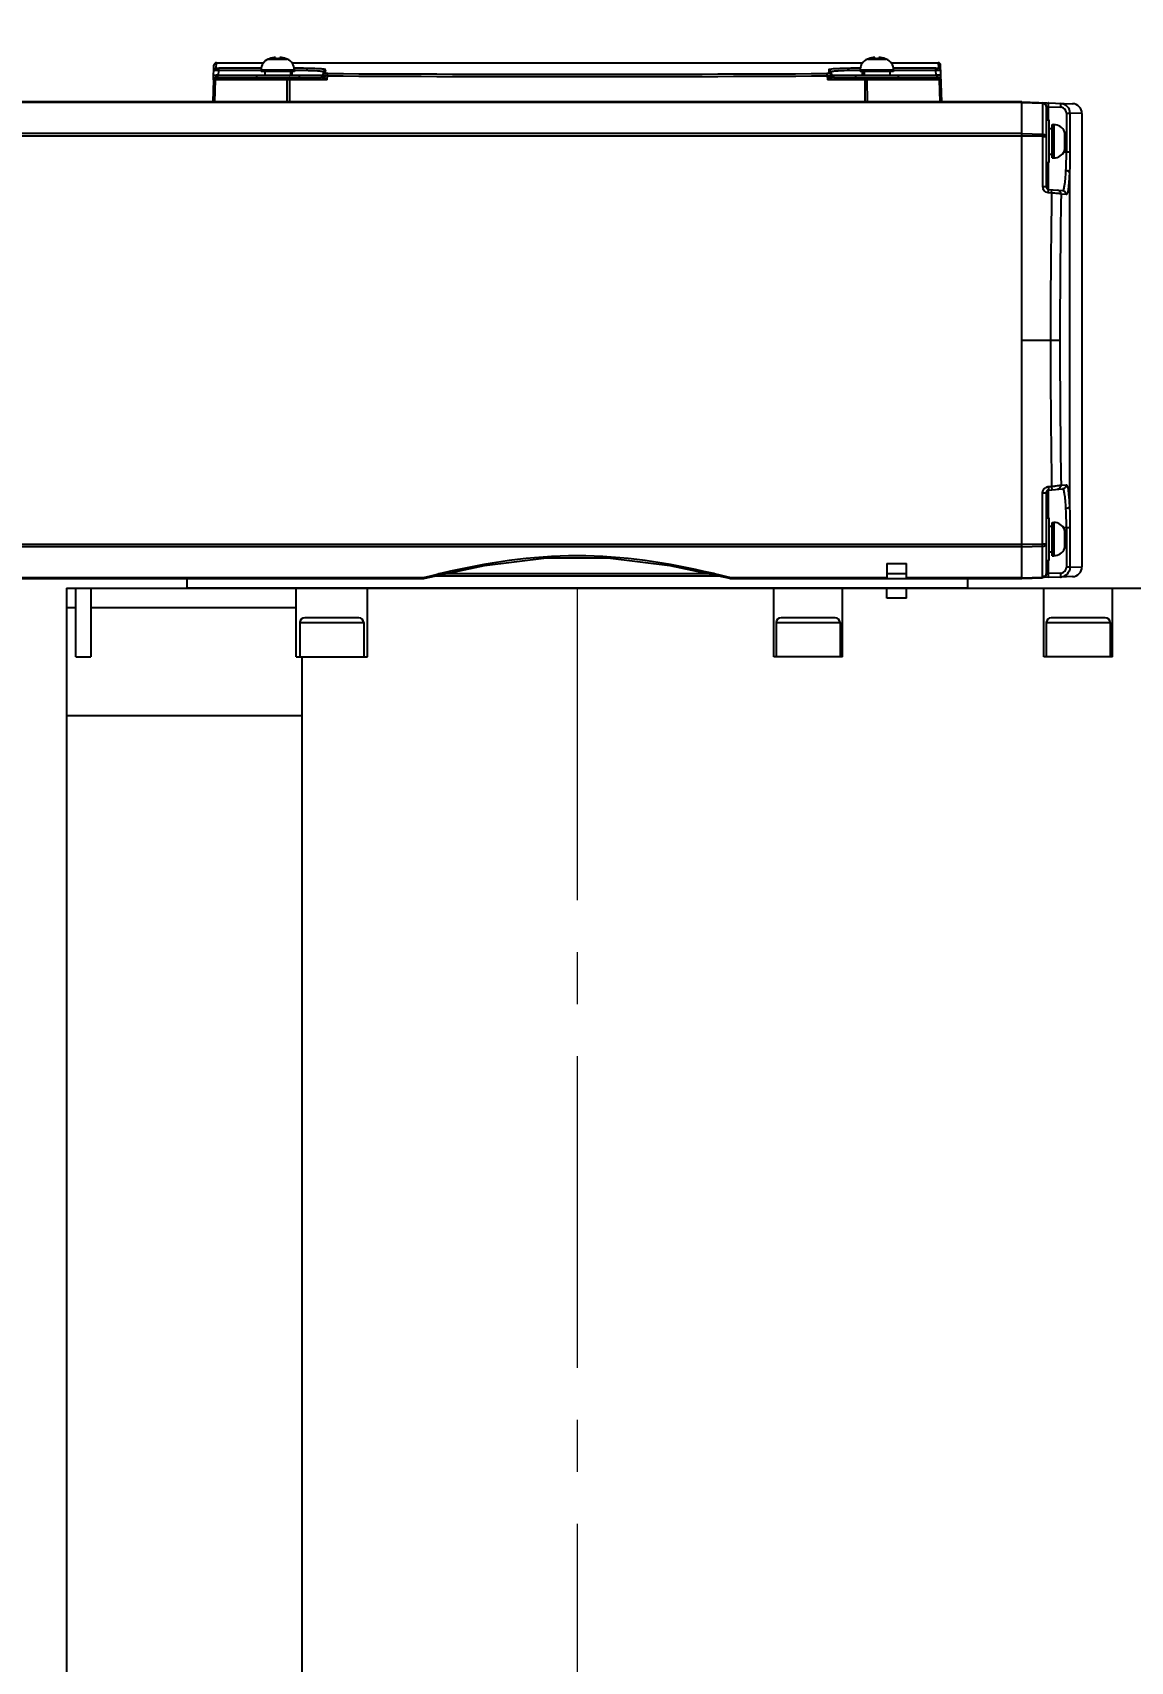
# Model space of a CAD drawing. Header units: millimetres. Extents: x 4086 to 8300, y 123 to 1549.
# Drawn here: x 6947 to 7014, y 919.9 to 1019.4 of the extents above; entities that cross this region are included whole.
import ezdxf

# ---------------------------------------------------------------- set-up
doc = ezdxf.new("R2010")
doc.units = ezdxf.units.MM
doc.linetypes.add('CENTER2', pattern=[28.575, 19.05, -3.175, 3.175, -3.175])
doc.layers.add('中心线层', color=7, linetype='CENTER2', lineweight=0)
doc.layers.add('轮廓实线层', color=7, linetype='Continuous', lineweight=30)
doc.styles.add('思源黑', font='SourceHanSansCN-Normal.ttf')
doc.dimstyles.new('尺寸标注_3_10比例', dxfattribs={"dimtxt": 7, "dimasz": 6, "dimexe": 2, "dimexo": 1.5, "dimgap": 1, "dimtad": 1, "dimdec": 1, "dimlfac": 3.333333, "dimdsep": 46, "dimtxsty": '思源黑', "dimcen": 0.09, "dimadec": 0, "dimazin": 0, "dimtp": 0.01, "dimtm": 0.01, "dimtfac": 1, "dimtdec": 1, "dimtofl": 0, "dimtmove": 0, "dimatfit": 3, "dimfxl": 0, "dimtolj": 1, "dimarcsym": 0})

# ---------------------------------------------------------------- blocks, each defined once
blk = doc.blocks.new('*D2916')
at = {"layer": 'Defpoints', "color": 0}
for p in [(6799.29, 983.688), (6778.833, 872.081), (6968.289, 872.081)]:
    blk.add_point(p, dxfattribs=at)
at = {"layer": '轮廓实线层', "color": 0, "lineweight": -2}
for p, q in [((6797.79, 983.688), (6776.833, 983.688)), ((6778.833, 977.688), (6778.833, 878.081)), ((6966.789, 872.081), (6776.833, 872.081))]:
    blk.add_line(p, q, dxfattribs=at)
at = {"layer": '轮廓实线层', "color": 0}
for points in [[(6779.833, 977.688), (6777.833, 977.688), (6778.833, 983.688)], [(6777.833, 878.081), (6779.833, 878.081), (6778.833, 872.081)]]:
    blk.add_solid(points, dxfattribs=at)
at = {"layer": '轮廓实线层', "color": 0, "insert": (6774.202, 930.49), "char_height": 7, "attachment_point": 5, "rotation": 90, "style": '思源黑'}
blk.add_mtext('\\A1;372', dxfattribs=at)
blk = doc.blocks.new('*D2922')
at = {"layer": 'Defpoints', "color": 0}
for p in [(6903.673, 1214.848), (7103.915, 1214.848), (6999.866, 872.081)]:
    blk.add_point(p, dxfattribs=at)
at = {"layer": '轮廓实线层', "color": 0, "lineweight": -2}
for p, q in [((6905.173, 1214.848), (7105.915, 1214.848)), ((7103.915, 878.081), (7103.915, 1208.848)), ((7001.366, 872.081), (7105.915, 872.081))]:
    blk.add_line(p, q, dxfattribs=at)
at = {"layer": '轮廓实线层', "color": 0}
for points in [[(7104.915, 1208.848), (7102.915, 1208.848), (7103.915, 1214.848)], [(7102.915, 878.081), (7104.915, 878.081), (7103.915, 872.081)]]:
    blk.add_solid(points, dxfattribs=at)
at = {"layer": '轮廓实线层', "color": 0, "insert": (7099.289, 1043.464), "char_height": 7, "attachment_point": 5, "rotation": 90, "style": '思源黑'}
blk.add_mtext('\\A1;\\A1;1240', dxfattribs=at)

msp = doc.modelspace()

# ---------------------------------------------------------------- linework, layer by layer
for p, q in [((6961.37, 1017.798), (6961.82, 1017.798)), ((6961.438, 1017.824), (6961.371, 1017.798)), ((6961.438, 1017.824), (6961.438, 1017.818)), ((6961.82, 1017.903), (6961.82, 1017.818)), ((6961.82, 1017.798), (6961.871, 1017.795)), ((6961.871, 1017.795), (6961.948, 1017.798)), ((6961.948, 1017.798), (6962.022, 1017.795)), ((6962.022, 1017.795), (6962.075, 1017.798)), ((6962.075, 1017.818), (6962.075, 1017.903)), ((6962.075, 1017.798), (6962.517, 1017.798)), ((6962.524, 1017.798), (6962.458, 1017.824)), ((6962.458, 1017.818), (6962.458, 1017.824)), ((6962.517, 1017.798), (6962.525, 1017.798)), ((6997.97, 1017.798), (6998.42, 1017.798)), ((6998.038, 1017.824), (6997.971, 1017.798)), ((6998.038, 1017.824), (6998.038, 1017.818)), ((6998.42, 1017.903), (6998.42, 1017.818)), ((6998.42, 1017.798), (6998.471, 1017.795)), ((6998.471, 1017.795), (6998.548, 1017.798)), ((6998.548, 1017.798), (6998.622, 1017.795)), ((6998.622, 1017.795), (6998.675, 1017.798)), ((6998.675, 1017.818), (6998.675, 1017.903)), ((6998.675, 1017.798), (6999.117, 1017.798)), ((6999.124, 1017.798), (6999.058, 1017.824)), ((6999.058, 1017.818), (6999.058, 1017.824)), ((6999.117, 1017.798), (6999.125, 1017.798)), ((6958.02, 1016.538), (6958.051, 1017.429)), ((6958.04, 1017.102), (6958.063, 1017.177)), ((6958.19, 1017.246), (6958.201, 1017.574)), ((6958.201, 1017.574), (6961.092, 1017.574)), ((6958.331, 1016.823), (6958.34, 1017.103)), ((6958.331, 1016.823), (6964.719, 1016.823)), ((6960.927, 1017.24), (6958.34, 1017.24)), ((6960.928, 1017.104), (6958.34, 1017.103)), ((6960.643, 1016.831), (6960.643, 1016.681)), ((6960.928, 1017.134), (6962.968, 1017.134)), ((6960.928, 1017.134), (6960.928, 1017.044)), ((6962.967, 1017.044), (6960.928, 1017.044)), ((6961.163, 1017.044), (6961.163, 1016.831)), ((6962.732, 1017.044), (6962.732, 1016.831)), ((6962.803, 1017.574), (6997.692, 1017.574)), ((6962.828, 1016.823), (6962.828, 1017.044)), ((6962.968, 1017.134), (6962.968, 1017.044)), ((6963.253, 1016.831), (6963.253, 1016.681)), ((6964.719, 1016.823), (6964.718, 1016.812)), ((6964.718, 1016.812), (6964.718, 1016.806)), ((6964.719, 1016.823), (6964.735, 1017.008)), ((6964.757, 1016.794), (6964.776, 1016.784)), ((6964.776, 1016.784), (6964.802, 1016.753)), ((6964.865, 1016.926), (6964.875, 1017.004)), ((6964.875, 1017.077), (6964.884, 1017.145)), ((6964.875, 1017.004), (6964.875, 1017.077)), ((6964.969, 1016.53), (6964.99, 1016.772)), ((6995.504, 1016.772), (6995.526, 1016.53)), ((6995.61, 1017.145), (6995.621, 1016.99)), ((6995.621, 1016.99), (6995.629, 1016.926)), ((6995.738, 1016.795), (6995.718, 1016.784)), ((6995.759, 1017.008), (6995.775, 1016.823)), ((6995.775, 1016.823), (7002.164, 1016.823)), ((6995.776, 1016.817), (6995.775, 1016.823)), ((6995.776, 1016.806), (6995.776, 1016.817)), ((6997.243, 1016.831), (6997.243, 1016.681)), ((6997.528, 1017.134), (6999.568, 1017.134)), ((6997.528, 1017.134), (6997.528, 1017.044)), ((6999.567, 1017.044), (6997.528, 1017.044)), ((6997.666, 1016.823), (6997.666, 1017.043)), ((6997.763, 1017.044), (6997.763, 1016.831)), ((6999.332, 1017.044), (6999.332, 1016.831)), ((6999.403, 1017.574), (7002.294, 1017.574)), ((7002.155, 1017.103), (6999.567, 1017.104)), ((7002.155, 1017.24), (6999.568, 1017.24)), ((6999.568, 1017.134), (6999.568, 1017.044)), ((6999.853, 1016.831), (6999.853, 1016.681)), ((7002.164, 1016.823), (7002.155, 1017.103)), ((7002.294, 1017.574), (7002.306, 1017.246)), ((7002.455, 1017.102), (7002.435, 1017.172)), ((7002.523, 1015.181), (7002.444, 1017.429)), ((6958.02, 1016.53), (6957.973, 1015.181)), ((6964.969, 1016.53), (6958.02, 1016.53)), ((6958.111, 1015.181), (6958.147, 1016.53)), ((6958.176, 1016.681), (6964.581, 1016.681)), ((6962.514, 1015.181), (6962.53, 1016.53)), ((6962.664, 1016.53), (6962.659, 1015.181)), ((6964.565, 1016.681), (6964.629, 1016.694)), ((6964.581, 1016.681), (6964.651, 1016.699)), ((6964.603, 1016.678), (6964.581, 1016.681)), ((6964.802, 1016.753), (6964.829, 1016.718)), ((6964.858, 1016.681), (6964.93, 1016.583)), ((6995.526, 1016.53), (6995.637, 1016.681)), ((6995.644, 1016.583), (6995.526, 1016.53)), ((7002.475, 1016.53), (6995.526, 1016.53)), ((6995.913, 1016.681), (7002.319, 1016.681)), ((6997.836, 1015.181), (6997.831, 1016.53)), ((6997.981, 1015.181), (6997.965, 1016.53)), ((7002.259, 1016.72), (7002.233, 1016.74)), ((7002.348, 1016.53), (7002.384, 1015.181)), ((7007.398, 1015.181), (6815.848, 1015.181)), ((7007.398, 1015.138), (6815.848, 1015.138)), ((7007.398, 1015.181), (7010.498, 1015.072)), ((7007.398, 986.081), (7007.398, 1015.181)), ((7007.398, 1015.138), (7008.666, 1015.1)), ((7008.666, 1015.136), (7008.666, 1010.027)), ((7009.034, 1014.884), (7008.898, 1014.896)), ((7008.898, 1014.896), (7008.898, 1009.992)), ((7009.034, 1014.884), (7009.774, 1014.858)), ((7009.034, 1014.086), (7009.034, 1014.884)), ((7008.898, 1014.086), (7009.048, 1014.086)), ((7009.048, 1014.086), (7009.048, 1011.476)), ((7009.261, 1013.801), (7009.351, 1013.801)), ((7009.261, 1011.761), (7009.261, 1013.801)), ((7009.351, 1013.801), (7009.351, 1011.761)), ((7010.125, 1014.498), (7010.344, 1014.498)), ((7010.125, 1014.498), (7010.125, 1012.124)), ((7010.344, 1014.498), (7010.344, 1012.124)), ((7011.077, 1014.473), (7010.344, 1014.498)), ((7011.077, 1014.473), (7011.077, 986.788)), ((7007.398, 1013.247), (6791.398, 1013.247)), ((7007.398, 1013.092), (6791.398, 1013.092)), ((7007.398, 1013.247), (7008.666, 1013.215)), ((7008.666, 1013.082), (7007.398, 1013.092)), ((7009.048, 1013.565), (7009.261, 1013.565)), ((7010.015, 1013.357), (7010.015, 1012.204)), ((7010.041, 1013.291), (7010.035, 1013.291)), ((7010.12, 1012.908), (7010.035, 1012.908)), ((7009.048, 1011.996), (7009.261, 1011.996)), ((7010.344, 1012.124), (7009.962, 1012.124)), ((7010.035, 1012.653), (7010.12, 1012.653)), ((7010.035, 1012.271), (7010.041, 1012.271)), ((7008.898, 1011.476), (7009.048, 1011.476)), ((7009.034, 1009.843), (7009.034, 1011.476)), ((7009.261, 1011.761), (7009.351, 1011.761)), ((7010.317, 1010.864), (7010.317, 990.457)), ((7009.034, 1009.843), (7009.895, 1009.767)), ((7009.223, 1009.619), (7009.022, 1009.637)), ((7010.113, 1009.528), (7009.799, 1009.556)), ((7007.398, 1000.631), (7009.728, 1000.631)), ((7008.666, 986.125), (7008.666, 991.295)), ((7008.898, 991.329), (7008.898, 986.365)), ((7009.022, 991.685), (7009.222, 991.702)), ((7009.034, 991.478), (7009.895, 991.554)), ((7009.034, 989.786), (7009.034, 991.478)), ((7009.798, 991.765), (7010.113, 991.793)), ((7008.898, 989.786), (7009.048, 989.786)), ((7009.048, 989.786), (7009.048, 987.176)), ((7009.048, 989.265), (7009.261, 989.265)), ((7009.261, 989.501), (7009.351, 989.501)), ((7009.261, 987.461), (7009.261, 989.501)), ((7009.351, 989.501), (7009.351, 987.461)), ((7009.921, 989.197), (7010.344, 989.197)), ((7010.015, 989.057), (7010.015, 987.904)), ((7010.041, 988.991), (7010.035, 988.991)), ((7010.125, 989.197), (7010.125, 986.763)), ((7010.344, 989.197), (7010.344, 986.763)), ((6791.398, 988.169), (7007.398, 988.169)), ((7007.398, 988.014), (6791.398, 988.014)), ((7007.398, 988.169), (7008.666, 988.179)), ((7007.398, 988.014), (7008.666, 988.047)), ((7010.12, 988.608), (7010.035, 988.608)), ((7010.035, 988.353), (7010.12, 988.353)), ((7010.035, 987.971), (7010.041, 987.971)), ((6999.148, 986.981), (7000.348, 986.981)), ((6999.148, 986.981), (6999.148, 986.081)), ((7000.348, 986.081), (7000.348, 986.981)), ((7008.898, 987.176), (7009.048, 987.176)), ((7009.034, 986.377), (7009.034, 987.176)), ((7009.048, 987.696), (7009.261, 987.696)), ((7009.261, 987.461), (7009.351, 987.461)), ((6970.884, 986.123), (6791.398, 986.123)), ((6791.398, 986.081), (6970.884, 986.081)), ((6956.398, 986.081), (6956.398, 985.481)), ((6970.884, 986.123), (6970.884, 986.085)), ((6970.956, 986.089), (6970.884, 986.081)), ((6970.956, 986.089), (6970.956, 986.089)), ((6971.596, 986.231), (6988.899, 986.231)), ((6972.313, 986.381), (6988.181, 986.381)), ((6985.891, 986.871), (6989.54, 986.089)), ((6989.539, 986.089), (6989.611, 986.081)), ((6989.54, 986.089), (6989.539, 986.089)), ((6989.611, 986.123), (6989.552, 986.137)), ((6999.148, 986.123), (6989.611, 986.123)), ((6989.611, 986.081), (6989.611, 986.123)), ((6989.611, 986.081), (7007.398, 986.081)), ((6999.148, 986.381), (7000.348, 986.381)), ((7007.398, 986.123), (7000.348, 986.123)), ((7004.098, 985.481), (7004.098, 986.081)), ((7007.398, 986.123), (7008.666, 986.161)), ((7007.398, 986.081), (7008.666, 986.125)), ((7009.762, 986.163), (7008.713, 986.126)), ((7008.898, 986.365), (7009.034, 986.377)), ((7009.774, 986.403), (7009.034, 986.377)), ((7010.498, 986.189), (7009.783, 986.164)), ((7010.344, 986.763), (7010.125, 986.763)), ((7010.344, 986.763), (7011.077, 986.788)), ((6949.041, 985.481), (7030.798, 985.481)), ((6949.048, 985.481), (6949.048, 877.781)), ((6949.622, 981.281), (6949.622, 985.481)), ((6950.531, 985.481), (6950.531, 981.281)), ((6963.073, 981.281), (6963.073, 985.481)), ((6967.423, 981.281), (6967.423, 985.481)), ((6992.248, 981.281), (6992.248, 985.481)), ((6996.448, 981.281), (6996.448, 985.481)), ((6999.148, 984.881), (6999.148, 985.481)), ((7000.348, 984.881), (7000.348, 985.481)), ((7008.748, 981.281), (7008.748, 985.481)), ((7012.948, 981.281), (7012.948, 985.481)), ((6949.622, 984.281), (6949.048, 984.281)), ((6963.073, 984.281), (6950.531, 984.281)), ((7000.348, 984.881), (6999.148, 984.881)), ((6963.298, 983.381), (6967.198, 983.381)), ((6963.298, 983.381), (6963.298, 981.281)), ((6966.898, 983.681), (6963.598, 983.681)), ((6967.198, 983.381), (6967.198, 981.281)), ((6992.398, 983.381), (6996.298, 983.381)), ((6992.398, 983.381), (6992.398, 981.281)), ((6995.998, 983.681), (6992.698, 983.681)), ((6996.298, 983.381), (6996.298, 981.281)), ((7008.898, 983.381), (7012.798, 983.381)), ((7008.898, 983.381), (7008.898, 981.281)), ((7012.498, 983.681), (7009.198, 983.681)), ((7012.798, 983.381), (7012.798, 981.281)), ((6949.622, 981.281), (6950.531, 981.281)), ((6963.073, 981.281), (6967.423, 981.281)), ((6963.448, 877.631), (6963.448, 981.281)), ((6996.448, 981.281), (6992.248, 981.281)), ((7012.948, 981.281), (7008.748, 981.281)), ((6963.448, 977.681), (6949.048, 977.681))]:
    msp.add_line(p, q)
for points in [[(6995.766, 1016.805), (6995.754, 1016.802), (6995.738, 1016.795)], [(6964.659, 1016.661), (6964.63, 1016.671), (6964.603, 1016.678)], [(6970.955, 986.089), (6974.582, 986.867), (6978.373, 987.333), (6982.104, 987.334), (6985.891, 986.871)]]:
    msp.add_lwpolyline(points)
for centre, radius, start, end in [((6961.648, 1017.134), 0.72, 112.61986, 180), ((6961.948, 1016.414), 1.495, 94.89378, 109.95213), ((6961.948, 1016.414), 1.411, 84.81427, 95.18573), ((6961.948, 1016.414), 1.495, 70.04787, 85.10622), ((6962.248, 1017.134), 0.72, 0, 67.38014), ((6998.248, 1017.134), 0.72, 112.61986, 180), ((6998.548, 1016.414), 1.495, 94.89378, 109.95213), ((6998.548, 1016.414), 1.411, 84.81427, 95.18573), ((6998.548, 1016.414), 1.495, 70.04787, 85.10622), ((6998.848, 1017.134), 0.72, 0, 67.38014), ((6958.201, 1017.424), 0.15, 90, 177.99998), ((6958.22, 1013.815), 3.01, 89.10628, 90.74056), ((6958.338, 1020.294), 3.054, 268.63693, 270.03477), ((6958.219, 1013.612), 3.213, 88.01252, 89.15349), ((6962.846, 972.494), 44.747, 89.35, 89.84161), ((6964.563, 1016.837), 0.156, 270, 342.08944), ((6980.248, 3984.811), 2968.078, 269.705466, 270.294521), ((6980.248, 4001.975), 2985.098, 269.707383, 270.292604), ((6995.356, 1021.98), 5.209, 271.84036, 272.5317), ((6995.931, 1016.837), 0.156, 185, 270), ((7002.276, 1013.612), 3.213, 90.8463, 91.98747), ((7002.275, 1013.817), 3.008, 89.25459, 90.8938), ((7002.294, 1017.424), 0.15, 2.00002, 90), ((6958.176, 1016.525), 0.156, 90, 178), ((6961.511, 1014.182), 4.176, 36.74145, 37.39093), ((6985.392, 1031.596), 25.379, 216.26749, 216.4154), ((6997.561, 1012.223), 4.763, 112.96162, 113.72888), ((6998.458, 1010.128), 7.041, 112.62006, 113.03897), ((7002.319, 1016.525), 0.156, 2, 90), ((7008.658, 1014.896), 0.24, 0, 88), ((7010.477, 1014.473), 0.6, 0, 87.99994), ((7009.351, 1013.081), 0.72, 22.61979, 89.99977), ((7009.741, 1014.497), 0.603, 4.00488, 21.65979), ((7009.754, 1014.498), 0.59, 0.00635, 3.97647), ((7008.631, 1012.781), 1.495, 4.89378, 22.61986), ((7008.631, 1012.781), 1.411, 354.81427, 5.18573), ((7009.351, 1012.481), 0.72, 270, 337.38021), ((7008.631, 1012.781), 1.495, 337.38014, 355.10622), ((6984.529, 1012.123), 25.596, 359.1143, 0.00219), ((6989.06, 1012.028), 21.064, 357.14495, 359.18313), ((7009.155, 1010.056), 0.49, 183.39672, 192.72997), ((7009.136, 1010.051), 0.471, 192.67753, 201.81239), ((7009.048, 1009.992), 0.15, 180, 265), ((7589.141, 1000.469), 579.989, 179.096017, 179.984008), ((7008.482, 997.617), 12.025, 85.48173, 86.46736), ((7597.018, 1000.469), 587.29, 179.113424, 179.984203), ((7589.174, 1000.794), 580.022, 180.016125, 180.898123), ((7597.057, 1000.794), 587.329, 180.015933, 180.880808), ((7009.048, 991.329), 0.15, 95, 180), ((7009.067, 991.26), 0.427, 96.06072, 103.5066), ((7008.652, 1001.291), 9.605, 273.40398, 274.62604), ((6989.04, 989.292), 21.085, 0.81767, 2.85001), ((7009.351, 988.781), 0.72, 22.61979, 89.99977), ((7008.631, 988.481), 1.495, 4.89378, 22.61986), ((6984.536, 989.198), 25.59, 359.99782, 0.88593), ((7008.631, 988.481), 1.495, 337.38014, 355.10622), ((7008.631, 988.481), 1.411, 354.81427, 5.18573), ((7009.351, 988.181), 0.72, 270, 337.38021), ((6978.64, 957.137), 30.005, 104.86517, 104.98207), ((6979.424, 954.144), 33.099, 103.67657, 104.84753), ((6980.664, 949.084), 38.309, 103.09335, 103.68896), ((6972.597, 918.393), 69.833, 76.50434, 76.84595), ((6969.708, 906.391), 82.178, 76.02636, 76.49876), ((7008.658, 986.365), 0.24, 272, 0), ((7009.741, 986.764), 0.602, 272.01542, 278.24353), ((7009.739, 986.774), 0.611, 278.23668, 293.58136), ((7009.755, 986.763), 0.589, 355.77926, 359.97527), ((7010.477, 986.788), 0.6, 272, 0), ((6963.598, 983.381), 0.3, 90, 180), ((6966.898, 983.381), 0.3, 0, 90), ((6992.698, 983.381), 0.3, 90, 180), ((6995.998, 983.381), 0.3, 0, 90), ((7009.198, 983.381), 0.3, 90, 180), ((7012.498, 983.381), 0.3, 0, 90)]:
    msp.add_arc(centre, radius, start, end)
for points, knots in [([(6958.029, 1016.807), (6958.03, 1016.821), (6958.109, 1016.814), (6958.144, 1016.824), (6958.181, 1016.825)], [0, 0, 0, 0, 0.272601, 1, 1, 1, 1]), ([(6958.34, 1017.103), (6958.27, 1017.104), (6958.164, 1017.116), (6958.086, 1017.096), (6958.04, 1017.109), (6958.04, 1017.102)], [0, 0, 0, 0, 0.706878, 0.923307, 1, 1, 1, 1]), ([(6958.063, 1017.177), (6958.07, 1017.187), (6958.085, 1017.206), (6958.104, 1017.22), (6958.114, 1017.226)], [0, 0, 0, 0, 0.499951, 1, 1, 1, 1]), ([(6958.114, 1017.226), (6958.126, 1017.232), (6958.151, 1017.243), (6958.177, 1017.246), (6958.19, 1017.246)], [0, 0, 0, 0, 0.515719, 1, 1, 1, 1]), ([(6958.331, 1016.823), (6958.325, 1016.768), (6958.246, 1016.728), (6958.191, 1016.69), (6958.18, 1016.683)], [0, 0, 0, 0, 0.807551, 1, 1, 1, 1]), ([(6958.19, 1017.246), (6958.189, 1017.24), (6958.231, 1017.248), (6958.247, 1017.241), (6958.265, 1017.241)], [0, 0, 0, 0, 0.270891, 1, 1, 1, 1]), ([(6958.34, 1017.103), (6958.34, 1017.135), (6958.339, 1017.181), (6958.341, 1017.226), (6958.34, 1017.24)], [0, 0, 0, 0, 0.701664, 1, 1, 1, 1]), ([(6963.935, 1017.087), (6963.862, 1017.09), (6963.54, 1017.099), (6963.217, 1017.103), (6962.969, 1017.104)], [0, 0, 0, 0, 0.22911, 1, 1, 1, 1]), ([(6964.207, 1017.217), (6964.143, 1017.22), (6963.859, 1017.23), (6963.574, 1017.235), (6963.353, 1017.238)], [0, 0, 0, 0, 0.224025, 1, 1, 1, 1]), ([(6964.634, 1017.041), (6964.595, 1017.047), (6964.363, 1017.072), (6964.129, 1017.081), (6963.935, 1017.087)], [0, 0, 0, 0, 0.168586, 1, 1, 1, 1]), ([(6964.609, 1017.195), (6964.58, 1017.197), (6964.446, 1017.207), (6964.313, 1017.213), (6964.207, 1017.217)], [0, 0, 0, 0, 0.213247, 1, 1, 1, 1]), ([(6964.884, 1017.145), (6964.887, 1017.169), (6964.74, 1017.17), (6964.678, 1017.189), (6964.609, 1017.195)], [0, 0, 0, 0, 0.261892, 1, 1, 1, 1]), ([(6964.735, 1017.008), (6964.736, 1017.018), (6964.686, 1017.031), (6964.659, 1017.037), (6964.634, 1017.041)], [0, 0, 0, 0, 0.277088, 1, 1, 1, 1]), ([(6964.688, 1016.74), (6964.696, 1016.75), (6964.708, 1016.771), (6964.716, 1016.794), (6964.718, 1016.806)], [0, 0, 0, 0, 0.514205, 1, 1, 1, 1]), ([(6964.699, 1016.74), (6964.707, 1016.75), (6964.719, 1016.771), (6964.726, 1016.793), (6964.728, 1016.805)], [0, 0, 0, 0, 0.511072, 1, 1, 1, 1]), ([(6964.776, 1016.784), (6964.77, 1016.765), (6964.751, 1016.731), (6964.724, 1016.702), (6964.708, 1016.689)], [0, 0, 0, 0, 0.48903, 1, 1, 1, 1]), ([(6964.718, 1016.806), (6964.721, 1016.819), (6964.731, 1016.846), (6964.747, 1016.869), (6964.757, 1016.88)], [0, 0, 0, 0, 0.488692, 1, 1, 1, 1]), ([(6964.718, 1016.806), (6964.719, 1016.805), (6964.723, 1016.806), (6964.726, 1016.805), (6964.728, 1016.805)], [0, 0, 0, 0, 0.263127, 1, 1, 1, 1]), ([(6964.728, 1016.805), (6964.733, 1016.804), (6964.742, 1016.801), (6964.751, 1016.797), (6964.757, 1016.794)], [0, 0, 0, 0, 0.420503, 1, 1, 1, 1]), ([(6964.735, 1017.008), (6964.736, 1017.02), (6964.741, 1017.043), (6964.752, 1017.065), (6964.759, 1017.076)], [0, 0, 0, 0, 0.485326, 1, 1, 1, 1]), ([(6964.757, 1016.88), (6964.763, 1016.886), (6964.776, 1016.897), (6964.79, 1016.906), (6964.798, 1016.91)], [0, 0, 0, 0, 0.501536, 1, 1, 1, 1]), ([(6964.759, 1017.076), (6964.765, 1017.086), (6964.781, 1017.106), (6964.801, 1017.12), (6964.812, 1017.126)], [0, 0, 0, 0, 0.499848, 1, 1, 1, 1]), ([(6964.798, 1016.91), (6964.809, 1016.915), (6964.831, 1016.923), (6964.854, 1016.926), (6964.865, 1016.926)], [0, 0, 0, 0, 0.514023, 1, 1, 1, 1]), ([(6964.812, 1017.126), (6964.823, 1017.132), (6964.847, 1017.141), (6964.872, 1017.145), (6964.884, 1017.145)], [0, 0, 0, 0, 0.514701, 1, 1, 1, 1]), ([(6964.99, 1016.772), (6964.971, 1016.773), (6964.913, 1016.778), (6964.852, 1016.77), (6964.815, 1016.782)], [0, 0, 0, 0, 0.330922, 1, 1, 1, 1]), ([(6965.002, 1016.917), (6964.97, 1016.917), (6964.941, 1016.929), (6964.864, 1016.912), (6964.865, 1016.926)], [0, 0, 0, 0, 0.701838, 1, 1, 1, 1]), ([(6964.99, 1016.772), (6964.99, 1016.79), (6964.996, 1016.835), (6964.977, 1016.898), (6965.002, 1016.917)], [0, 0, 0, 0, 0.359056, 1, 1, 1, 1]), ([(6995.561, 1016.918), (6995.55, 1016.918), (6995.527, 1016.917), (6995.504, 1016.917), (6995.492, 1016.917)], [0, 0, 0, 0, 0.475896, 1, 1, 1, 1]), ([(6995.504, 1016.772), (6995.504, 1016.79), (6995.498, 1016.835), (6995.517, 1016.898), (6995.492, 1016.917)], [0, 0, 0, 0, 0.359173, 1, 1, 1, 1]), ([(6995.629, 1016.926), (6995.63, 1016.92), (6995.592, 1016.925), (6995.577, 1016.919), (6995.561, 1016.918)], [0, 0, 0, 0, 0.280203, 1, 1, 1, 1]), ([(6995.718, 1016.784), (6995.699, 1016.782), (6995.655, 1016.78), (6995.611, 1016.777), (6995.586, 1016.776)], [0, 0, 0, 0, 0.4386, 1, 1, 1, 1]), ([(6995.676, 1017.171), (6995.659, 1017.167), (6995.64, 1017.164), (6995.609, 1017.152), (6995.61, 1017.145)], [0, 0, 0, 0, 0.713955, 1, 1, 1, 1]), ([(6995.683, 1017.126), (6995.671, 1017.132), (6995.647, 1017.141), (6995.622, 1017.145), (6995.61, 1017.145)], [0, 0, 0, 0, 0.514702, 1, 1, 1, 1]), ([(6995.696, 1016.91), (6995.686, 1016.915), (6995.664, 1016.923), (6995.64, 1016.926), (6995.629, 1016.926)], [0, 0, 0, 0, 0.514023, 1, 1, 1, 1]), ([(6995.637, 1016.681), (6995.651, 1016.699), (6995.677, 1016.734), (6995.705, 1016.768), (6995.718, 1016.784)], [0, 0, 0, 0, 0.535453, 1, 1, 1, 1]), ([(6996.287, 1017.217), (6996.218, 1017.215), (6996.015, 1017.204), (6995.81, 1017.195), (6995.676, 1017.171)], [0, 0, 0, 0, 0.337114, 1, 1, 1, 1]), ([(6995.736, 1017.076), (6995.729, 1017.086), (6995.714, 1017.106), (6995.693, 1017.12), (6995.683, 1017.126)], [0, 0, 0, 0, 0.499848, 1, 1, 1, 1]), ([(6995.741, 1016.875), (6995.735, 1016.883), (6995.721, 1016.896), (6995.705, 1016.906), (6995.696, 1016.91)], [0, 0, 0, 0, 0.501608, 1, 1, 1, 1]), ([(6995.718, 1016.784), (6995.724, 1016.765), (6995.743, 1016.731), (6995.771, 1016.702), (6995.786, 1016.689)], [0, 0, 0, 0, 0.493209, 1, 1, 1, 1]), ([(6995.759, 1017.008), (6995.758, 1017.02), (6995.753, 1017.043), (6995.742, 1017.065), (6995.736, 1017.076)], [0, 0, 0, 0, 0.485326, 1, 1, 1, 1]), ([(6995.776, 1016.806), (6995.774, 1016.818), (6995.765, 1016.843), (6995.75, 1016.865), (6995.741, 1016.875)], [0, 0, 0, 0, 0.488581, 1, 1, 1, 1]), ([(6996.552, 1017.087), (6996.441, 1017.083), (6996.252, 1017.074), (6995.987, 1017.061), (6995.867, 1017.035), (6995.758, 1017.027), (6995.759, 1017.008)], [0, 0, 0, 0, 0.416149, 0.729644, 0.927365, 1, 1, 1, 1]), ([(6995.766, 1016.805), (6995.768, 1016.805), (6995.771, 1016.806), (6995.776, 1016.805), (6995.776, 1016.806)], [0, 0, 0, 0, 0.737199, 1, 1, 1, 1]), ([(6995.766, 1016.805), (6995.77, 1016.782), (6995.79, 1016.739), (6995.826, 1016.707), (6995.847, 1016.697)], [0, 0, 0, 0, 0.493947, 1, 1, 1, 1]), ([(6997.526, 1017.241), (6997.413, 1017.24), (6997, 1017.238), (6996.587, 1017.23), (6996.287, 1017.217)], [0, 0, 0, 0, 0.273276, 1, 1, 1, 1]), ([(6997.526, 1017.104), (6997.44, 1017.104), (6997.115, 1017.101), (6996.79, 1017.095), (6996.552, 1017.087)], [0, 0, 0, 0, 0.265981, 1, 1, 1, 1]), ([(7002.155, 1017.103), (7002.155, 1017.135), (7002.156, 1017.181), (7002.154, 1017.226), (7002.155, 1017.24)], [0, 0, 0, 0, 0.701677, 1, 1, 1, 1]), ([(7002.155, 1017.24), (7002.191, 1017.24), (7002.223, 1017.254), (7002.306, 1017.232), (7002.306, 1017.246)], [0, 0, 0, 0, 0.707112, 1, 1, 1, 1]), ([(7002.455, 1017.102), (7002.455, 1017.109), (7002.409, 1017.096), (7002.331, 1017.116), (7002.225, 1017.104), (7002.155, 1017.103)], [0, 0, 0, 0, 0.076693, 0.293122, 1, 1, 1, 1]), ([(7002.173, 1016.8), (7002.17, 1016.804), (7002.167, 1016.811), (7002.165, 1016.819), (7002.164, 1016.823)], [0, 0, 0, 0, 0.513889, 1, 1, 1, 1]), ([(7002.233, 1016.74), (7002.222, 1016.749), (7002.2, 1016.767), (7002.18, 1016.788), (7002.173, 1016.8)], [0, 0, 0, 0, 0.517091, 1, 1, 1, 1]), ([(7002.381, 1017.226), (7002.369, 1017.232), (7002.344, 1017.243), (7002.318, 1017.246), (7002.306, 1017.246)], [0, 0, 0, 0, 0.51572, 1, 1, 1, 1]), ([(7002.466, 1016.807), (7002.465, 1016.821), (7002.387, 1016.814), (7002.351, 1016.824), (7002.314, 1016.825)], [0, 0, 0, 0, 0.272588, 1, 1, 1, 1]), ([(7002.435, 1017.172), (7002.428, 1017.183), (7002.413, 1017.204), (7002.392, 1017.22), (7002.381, 1017.226)], [0, 0, 0, 0, 0.499862, 1, 1, 1, 1]), ([(6958.208, 1016.661), (6958.214, 1016.661), (6958.228, 1016.656), (6958.238, 1016.647), (6958.244, 1016.642)], [0, 0, 0, 0, 0.422235, 1, 1, 1, 1]), ([(6962.53, 1016.53), (6962.531, 1016.565), (6962.532, 1016.597), (6962.551, 1016.672), (6962.569, 1016.649), (6962.573, 1016.642)], [0, 0, 0, 0, 0.654666, 0.838519, 1, 1, 1, 1]), ([(6962.679, 1016.681), (6962.672, 1016.681), (6962.669, 1016.644), (6962.666, 1016.626), (6962.666, 1016.608)], [0, 0, 0, 0, 0.259017, 1, 1, 1, 1]), ([(6962.666, 1016.608), (6962.666, 1016.6), (6962.667, 1016.585), (6962.667, 1016.569), (6962.668, 1016.561)], [0, 0, 0, 0, 0.466725, 1, 1, 1, 1]), ([(6964.629, 1016.694), (6964.64, 1016.699), (6964.662, 1016.712), (6964.68, 1016.73), (6964.688, 1016.74)], [0, 0, 0, 0, 0.501807, 1, 1, 1, 1]), ([(6964.651, 1016.699), (6964.66, 1016.704), (6964.678, 1016.716), (6964.693, 1016.732), (6964.699, 1016.74)], [0, 0, 0, 0, 0.498162, 1, 1, 1, 1]), ([(6964.708, 1016.689), (6964.701, 1016.683), (6964.685, 1016.672), (6964.668, 1016.664), (6964.659, 1016.661)], [0, 0, 0, 0, 0.519939, 1, 1, 1, 1]), ([(6964.815, 1016.629), (6964.811, 1016.626), (6964.804, 1016.618), (6964.796, 1016.611), (6964.792, 1016.608)], [0, 0, 0, 0, 0.50837, 1, 1, 1, 1]), ([(6964.858, 1016.681), (6964.851, 1016.671), (6964.838, 1016.654), (6964.823, 1016.637), (6964.815, 1016.629)], [0, 0, 0, 0, 0.494488, 1, 1, 1, 1]), ([(6995.637, 1016.681), (6995.643, 1016.672), (6995.656, 1016.654), (6995.671, 1016.637), (6995.679, 1016.629)], [0, 0, 0, 0, 0.487817, 1, 1, 1, 1]), ([(6995.679, 1016.629), (6995.683, 1016.626), (6995.691, 1016.618), (6995.699, 1016.611), (6995.703, 1016.608)], [0, 0, 0, 0, 0.504741, 1, 1, 1, 1]), ([(6995.835, 1016.661), (6995.821, 1016.656), (6995.793, 1016.645), (6995.765, 1016.634), (6995.75, 1016.628)], [0, 0, 0, 0, 0.486224, 1, 1, 1, 1]), ([(6995.786, 1016.689), (6995.794, 1016.683), (6995.809, 1016.672), (6995.827, 1016.664), (6995.835, 1016.661)], [0, 0, 0, 0, 0.52294, 1, 1, 1, 1]), ([(6995.913, 1016.681), (6995.902, 1016.681), (6995.875, 1016.675), (6995.85, 1016.666), (6995.835, 1016.661)], [0, 0, 0, 0, 0.422035, 1, 1, 1, 1]), ([(6995.847, 1016.697), (6995.858, 1016.691), (6995.879, 1016.684), (6995.902, 1016.681), (6995.913, 1016.681)], [0, 0, 0, 0, 0.513394, 1, 1, 1, 1]), ([(6997.824, 1016.659), (6997.822, 1016.659), (6997.821, 1016.65), (6997.82, 1016.645), (6997.819, 1016.64)], [0, 0, 0, 0, 0.251387, 1, 1, 1, 1]), ([(6997.831, 1016.53), (6997.831, 1016.558), (6997.82, 1016.587), (6997.839, 1016.659), (6997.824, 1016.659)], [0, 0, 0, 0, 0.644049, 1, 1, 1, 1]), ([(6997.965, 1016.53), (6997.964, 1016.565), (6997.963, 1016.597), (6997.944, 1016.672), (6997.926, 1016.649), (6997.922, 1016.642)], [0, 0, 0, 0, 0.654666, 0.838519, 1, 1, 1, 1]), ([(7002.287, 1016.661), (7002.281, 1016.661), (7002.267, 1016.656), (7002.257, 1016.647), (7002.252, 1016.642)], [0, 0, 0, 0, 0.422235, 1, 1, 1, 1]), ([(7002.319, 1016.681), (7002.312, 1016.681), (7002.293, 1016.7), (7002.272, 1016.711), (7002.259, 1016.72)], [0, 0, 0, 0, 0.322944, 1, 1, 1, 1]), ([(7008.865, 1014.998), (7008.865, 1014.988), (7008.859, 1014.965), (7008.844, 1014.946), (7008.835, 1014.937)], [0, 0, 0, 0, 0.427843, 1, 1, 1, 1]), ([(7009.031, 1015.089), (7009.03, 1015.098), (7009.028, 1015.107), (7009.025, 1015.124), (7009.022, 1015.124)], [0, 0, 0, 0, 0.719144, 1, 1, 1, 1]), ([(7009.762, 1015.098), (7009.786, 1015.097), (7009.76, 1014.969), (7009.776, 1014.915), (7009.774, 1014.858)], [0, 0, 0, 0, 0.29709, 1, 1, 1, 1]), ([(7008.666, 1013.082), (7008.721, 1013.082), (7008.782, 1013.074), (7008.898, 1013.057), (7008.898, 1013.031)], [0, 0, 0, 0, 0.685519, 1, 1, 1, 1]), ([(7008.898, 1013.04), (7008.898, 1013.081), (7008.872, 1013.184), (7008.755, 1013.19), (7008.713, 1013.168)], [0, 0, 0, 0, 0.470125, 1, 1, 1, 1]), ([(7010.344, 1012.124), (7010.344, 1011.803), (7010.338, 1011.383), (7010.321, 1010.963), (7010.317, 1010.864)], [0, 0, 0, 0, 0.764404, 1, 1, 1, 1]), ([(7009.895, 1009.767), (7009.929, 1009.764), (7009.986, 1009.912), (7010.024, 1010.121), (7010.072, 1010.518), (7010.09, 1010.81), (7010.098, 1010.979)], [0, 0, 0, 0, 0.08131, 0.279877, 0.593293, 1, 1, 1, 1]), ([(7010.317, 1010.864), (7010.303, 1010.573), (7010.257, 1010.147), (7010.228, 1009.687), (7010.152, 1009.559)], [0, 0, 0, 0, 0.661717, 1, 1, 1, 1]), ([(7008.666, 1010.027), (7008.721, 1010.026), (7008.776, 1010.014), (7008.898, 1010.016), (7008.898, 1009.992)], [0, 0, 0, 0, 0.697077, 1, 1, 1, 1]), ([(7009.022, 1009.637), (7009.026, 1009.691), (7009.032, 1009.756), (7009.035, 1009.82), (7009.035, 1009.83)], [0, 0, 0, 0, 0.84879, 1, 1, 1, 1]), ([(7009.035, 1009.83), (7009.035, 1009.833), (7009.034, 1009.836), (7009.036, 1009.843), (7009.034, 1009.843)], [0, 0, 0, 0, 0.744036, 1, 1, 1, 1]), ([(7009.223, 1009.619), (7009.227, 1009.668), (7009.209, 1009.714), (7009.255, 1009.823), (7009.235, 1009.825)], [0, 0, 0, 0, 0.717602, 1, 1, 1, 1]), ([(7009.735, 1009.571), (7009.717, 1009.574), (7009.615, 1009.589), (7009.513, 1009.598), (7009.429, 1009.605)], [0, 0, 0, 0, 0.185637, 1, 1, 1, 1]), ([(7009.799, 1009.556), (7009.792, 1009.559), (7009.77, 1009.565), (7009.749, 1009.569), (7009.735, 1009.571)], [0, 0, 0, 0, 0.353723, 1, 1, 1, 1]), ([(7010.152, 1009.559), (7010.147, 1009.55), (7010.138, 1009.536), (7010.12, 1009.528), (7010.113, 1009.528)], [0, 0, 0, 0, 0.5963, 1, 1, 1, 1]), ([(7008.666, 991.295), (7008.721, 991.295), (7008.776, 991.307), (7008.898, 991.305), (7008.898, 991.329)], [0, 0, 0, 0, 0.697241, 1, 1, 1, 1]), ([(7008.843, 991.623), (7008.862, 991.635), (7008.902, 991.656), (7008.945, 991.67), (7008.967, 991.675)], [0, 0, 0, 0, 0.500015, 1, 1, 1, 1]), ([(7009.022, 991.685), (7009.026, 991.63), (7009.032, 991.566), (7009.035, 991.501), (7009.035, 991.491)], [0, 0, 0, 0, 0.848999, 1, 1, 1, 1]), ([(7009.035, 991.491), (7009.035, 991.488), (7009.034, 991.485), (7009.036, 991.479), (7009.034, 991.478)], [0, 0, 0, 0, 0.743948, 1, 1, 1, 1]), ([(7009.222, 991.702), (7009.226, 991.653), (7009.208, 991.607), (7009.254, 991.498), (7009.234, 991.496)], [0, 0, 0, 0, 0.7175, 1, 1, 1, 1]), ([(7009.735, 991.75), (7009.716, 991.747), (7009.614, 991.733), (7009.51, 991.723), (7009.426, 991.717)], [0, 0, 0, 0, 0.185133, 1, 1, 1, 1]), ([(7009.798, 991.765), (7009.791, 991.761), (7009.77, 991.757), (7009.749, 991.752), (7009.735, 991.75)], [0, 0, 0, 0, 0.354602, 1, 1, 1, 1]), ([(7010.098, 990.341), (7010.09, 990.51), (7010.072, 990.803), (7010.024, 991.2), (7009.986, 991.409), (7009.929, 991.557), (7009.895, 991.554)], [0, 0, 0, 0, 0.406818, 0.720341, 0.918803, 1, 1, 1, 1]), ([(7010.113, 991.793), (7010.12, 991.793), (7010.139, 991.785), (7010.148, 991.769), (7010.154, 991.76)], [0, 0, 0, 0, 0.399331, 1, 1, 1, 1]), ([(7010.154, 991.76), (7010.228, 991.63), (7010.258, 991.173), (7010.303, 990.746), (7010.317, 990.457)], [0, 0, 0, 0, 0.340335, 1, 1, 1, 1]), ([(7010.317, 990.457), (7010.314, 990.443), (7010.266, 990.366), (7010.169, 990.348), (7010.098, 990.342)], [0, 0, 0, 0, 0.17256, 1, 1, 1, 1]), ([(7010.317, 990.457), (7010.321, 990.359), (7010.338, 989.938), (7010.344, 989.518), (7010.344, 989.197)], [0, 0, 0, 0, 0.235596, 1, 1, 1, 1]), ([(7008.666, 988.179), (7008.721, 988.179), (7008.782, 988.187), (7008.898, 988.204), (7008.898, 988.229)], [0, 0, 0, 0, 0.684548, 1, 1, 1, 1]), ([(7008.666, 988.047), (7008.72, 988.048), (7008.792, 988.054), (7008.882, 988.124), (7008.852, 988.17), (7008.835, 988.185)], [0, 0, 0, 0, 0.565881, 0.769349, 1, 1, 1, 1]), ([(6988.489, 986.394), (6985.789, 987.025), (6980.238, 987.9), (6974.688, 987.026), (6971.986, 986.397)], [0, 0, 0, 0, 0.499842, 1, 1, 1, 1]), ([(6970.905, 986.103), (6970.902, 986.106), (6970.894, 986.112), (6970.887, 986.119), (6970.884, 986.123)], [0, 0, 0, 0, 0.47571, 1, 1, 1, 1]), ([(6970.954, 986.089), (6970.947, 986.087), (6970.929, 986.088), (6970.913, 986.098), (6970.905, 986.103)], [0, 0, 0, 0, 0.435288, 1, 1, 1, 1]), ([(6989.554, 986.088), (6989.551, 986.088), (6989.547, 986.088), (6989.543, 986.089), (6989.54, 986.089)], [0, 0, 0, 0, 0.510904, 1, 1, 1, 1]), ([(6989.611, 986.123), (6989.602, 986.113), (6989.585, 986.098), (6989.563, 986.089), (6989.554, 986.088)], [0, 0, 0, 0, 0.575809, 1, 1, 1, 1]), ([(7008.898, 986.367), (7008.898, 986.319), (7008.884, 986.205), (7008.753, 986.191), (7008.713, 986.216)], [0, 0, 0, 0, 0.506726, 1, 1, 1, 1]), ([(7009.022, 986.137), (7009.046, 986.138), (7009.02, 986.266), (7009.036, 986.321), (7009.034, 986.377)], [0, 0, 0, 0, 0.297091, 1, 1, 1, 1]), ([(7009.774, 986.403), (7009.776, 986.347), (7009.76, 986.292), (7009.786, 986.164), (7009.762, 986.163)], [0, 0, 0, 0, 0.70291, 1, 1, 1, 1])]:
    msp.add_open_spline(points, degree=3, knots=knots)
for points in [[(6995.929, 1016.681), (6995.863, 1016.681), (6995.789, 1016.741), (6995.776, 1016.806)], [(6958.147, 1016.53), (6958.148, 1016.578), (6958.16, 1016.661), (6958.208, 1016.661)], [(6964.792, 1016.608), (6964.748, 1016.626), (6964.704, 1016.645), (6964.659, 1016.661)], [(6964.969, 1016.53), (6964.91, 1016.556), (6964.851, 1016.583), (6964.792, 1016.608)], [(7002.348, 1016.53), (7002.347, 1016.578), (7002.335, 1016.661), (7002.287, 1016.661)], [(7008.666, 1015.1), (7008.741, 1015.098), (7008.865, 1015.072), (7008.865, 1014.998)], [(7009.034, 1014.884), (7009.037, 1014.952), (7009.039, 1015.021), (7009.031, 1015.089)], [(7009.762, 1015.098), (7009.841, 1015.095), (7009.92, 1015.076), (7009.992, 1015.044)], [(7009.953, 1014.804), (7009.9, 1014.837), (7009.836, 1014.856), (7009.774, 1014.858)], [(7010.125, 1014.498), (7010.125, 1014.615), (7010.053, 1014.743), (7009.953, 1014.804)], [(7009.992, 1015.044), (7010.128, 1014.982), (7010.246, 1014.858), (7010.301, 1014.72)], [(7010.317, 1010.864), (7010.305, 1010.945), (7010.18, 1010.973), (7010.098, 1010.979)], [(7008.877, 1009.679), (7008.798, 1009.718), (7008.732, 1009.794), (7008.699, 1009.876)], [(7009.022, 1009.637), (7008.972, 1009.643), (7008.922, 1009.656), (7008.877, 1009.679)], [(7009.799, 1009.556), (7009.799, 1009.664), (7009.688, 1009.785), (7009.581, 1009.795)], [(7010.113, 1009.528), (7010.113, 1009.636), (7010.003, 1009.758), (7009.895, 1009.767)], [(7008.666, 991.295), (7008.668, 991.363), (7008.685, 991.433), (7008.719, 991.492)], [(7008.719, 991.492), (7008.749, 991.544), (7008.793, 991.59), (7008.843, 991.623)], [(7009.798, 991.765), (7009.798, 991.657), (7009.687, 991.536), (7009.58, 991.526)], [(7010.113, 991.793), (7010.113, 991.685), (7010.003, 991.563), (7009.895, 991.554)], [(7009.774, 986.403), (7009.836, 986.405), (7009.898, 986.424), (7009.95, 986.455)], [(7009.95, 986.455), (7010.052, 986.516), (7010.125, 986.645), (7010.125, 986.763)], [(7010.296, 986.53), (7010.239, 986.393), (7010.119, 986.273), (7009.984, 986.214)], [(7010.342, 986.72), (7010.337, 986.655), (7010.322, 986.59), (7010.296, 986.53)]]:
    msp.add_open_spline(points, degree=3)
at = {"layer": '中心线层'}
msp.add_line((6980.248, 985.481), (6980.248, 872.081), dxfattribs=at)
at = {"layer": '轮廓实线层'}
msp.add_line((6956.398, 985.481), (7004.098, 985.481), dxfattribs=at)

# ---------------------------------------------------------------- dimensions: what is measured, and where the dimension line sits
dim = msp.add_linear_dim(base=(7103.915, 1214.848), p1=(6999.866, 872.081), p2=(6903.673, 1214.848), angle=90, text='\\A1;1240', dimstyle='尺寸标注_3_10比例', override={"dimtxsty": '思源黑'}, dxfattribs=at)
dim.commit()
dim.dimension.update_dxf_attribs({"geometry": '*D2922', "text_midpoint": (7099.289, 1043.464)})
dim = msp.add_linear_dim(base=(6778.833, 872.081), p1=(6799.29, 983.688), p2=(6968.289, 872.081), angle=90, dimstyle='尺寸标注_3_10比例', dxfattribs=at)
dim.commit()
dim.dimension.update_dxf_attribs({"geometry": '*D2916', "text_midpoint": (6778.833, 930.49), "dimtype": 160})

doc.saveas('drawing.dxf')
